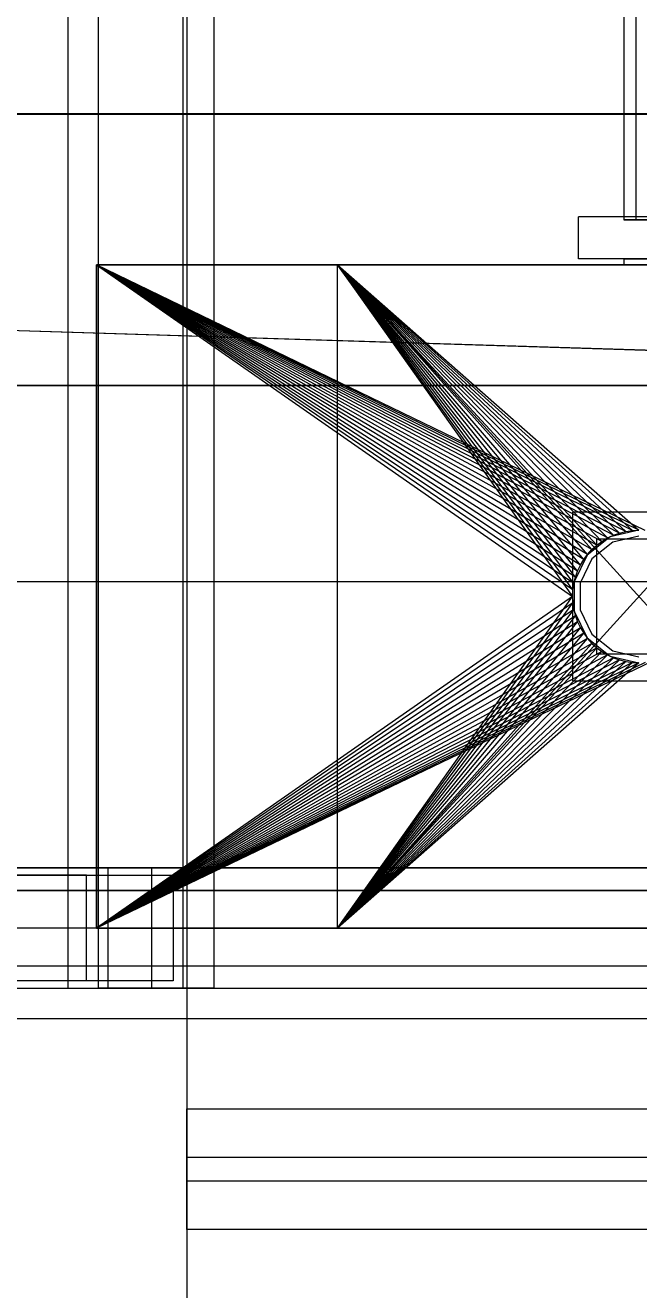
# Model space of a CAD drawing. Header units: millimetres. Extents: x -191664 to 191490, y -197311 to 10263.
# Drawn here: x 24724.6 to 24928.1, y -18550 to -18130.5 of the extents above; entities that cross this region are included whole.
import ezdxf

# ---------------------------------------------------------------- set-up
doc = ezdxf.new("R2010")
doc.units = ezdxf.units.MM
for name, color, linetype, lineweight in [('COTAS_INSTALACION_P', 30, 'Continuous', 0), ('COTAS_O', 1, 'Continuous', 0), ('COTAS_USUARIO', 1, 'Continuous', 0), ('superior_briquetadora', 7, 'Continuous', 0), ('superior_C02', 7, 'Continuous', 0)]:
    doc.layers.add(name, color=color, linetype=linetype, lineweight=lineweight)
doc.dimstyles.new('PLANTA_100', dxfattribs={"dimtxt": 250, "dimasz": 150, "dimexe": 150, "dimexo": 80, "dimgap": 100, "dimtad": 1, "dimtih": 1, "dimtoh": 1, "dimdec": 1, "dimdsep": 46, "dimcen": 0.09, "dimclrd": 1, "dimclre": 1, "dimclrt": 1, "dimadec": 0, "dimazin": 0, "dimtfac": 1, "dimtdec": 4, "dimtofl": 0, "dimtmove": 0, "dimatfit": 3, "dimfxl": 1, "dimtolj": 1, "dimtzin": 0, "dimarcsym": 0})

# ---------------------------------------------------------------- blocks, each defined once
blk = doc.blocks.new('*D5')
at = {"layer": 'COTAS_INSTALACION_P', "color": 1, "lineweight": -2, "transparency": 16777216}
for p, q in [((-1000, -18080), (-1000, -25850)), ((60117.12, -18080), (60117.12, -25850)), ((-850, -25700), (59967.12, -25700))]:
    blk.add_line(p, q, dxfattribs=at)
at = {"layer": 'COTAS_INSTALACION_P', "color": 1, "transparency": 16777216}
for points in [[(-850, -25675), (-850, -25725), (-1000, -25700)], [(59967.12, -25675), (59967.12, -25725), (60117.12, -25700)]]:
    blk.add_solid(points, dxfattribs=at)
at = {"layer": 'Defpoints', "color": 0, "transparency": 16777216}
for p in [(-1000, -18000), (60117.12, -18000), (60117.12, -25700)]:
    blk.add_point(p, dxfattribs=at)
blk = doc.blocks.new('*D36')
at = {"layer": 'COTAS_O', "color": 1, "lineweight": -2, "transparency": 16777216}
for p, q in [((24708.19, -17510), (25578.19, -17510)), ((25428.19, -19330), (25428.19, -17660)), ((24708.19, -19480), (25578.19, -19480))]:
    blk.add_line(p, q, dxfattribs=at)
at = {"layer": 'COTAS_O', "color": 1, "transparency": 16777216}
for points in [[(25403.19, -17660), (25453.19, -17660), (25428.19, -17510)], [(25403.19, -19330), (25453.19, -19330), (25428.19, -19480)]]:
    blk.add_solid(points, dxfattribs=at)
at = {"layer": 'Defpoints', "color": 0, "transparency": 16777216}
for p in [(24628.19, -17510), (25428.19, -17510), (24628.19, -19480)]:
    blk.add_point(p, dxfattribs=at)
blk = doc.blocks.new('*D102')
at = {"layer": 'COTAS_USUARIO', "color": 1, "lineweight": -2, "transparency": 16777216}
for p, q in [((24128.19, -17650), (24128.19, -17500)), ((25248.19, -17800), (23978.19, -17800)), ((25248.19, -18160), (23978.19, -18160)), ((24128.19, -18310), (24128.19, -18460))]:
    blk.add_line(p, q, dxfattribs=at)
at = {"layer": 'COTAS_USUARIO', "color": 1, "transparency": 16777216}
for points in [[(24103.19, -17650), (24153.19, -17650), (24128.19, -17800)], [(24103.19, -18310), (24153.19, -18310), (24128.19, -18160)]]:
    blk.add_solid(points, dxfattribs=at)
at = {"layer": 'Defpoints', "color": 0, "transparency": 16777216}
for p in [(24128.19, -17800), (25328.19, -17800), (25328.19, -18160)]:
    blk.add_point(p, dxfattribs=at)

msp = doc.modelspace()

# ---------------------------------------------------------------- linework, layer by layer
at = {"layer": 'superior_briquetadora', "color": 251, "true_color": 0x53616b}
for p, q in [((24778.19, -17660), (24778.19, -19330)), ((24628.19, -18315), (26828.19, -18315)), ((24628.19, -18315), (24778.19, -18315)), ((24778.19, -18315), (24778.19, -18430)), ((26828.19, -18430), (24628.19, -18430)), ((24778.19, -18430), (24628.19, -18430)), ((24628.19, -18460), (26828.19, -18460)), ((24778.19, -18530), (24778.19, -18490)), ((24778.19, -18490), (26678.19, -18490)), ((24778.19, -18514), (24778.19, -18506)), ((24778.19, -18506), (26678.19, -18506)), ((26678.19, -18514), (24778.19, -18514)), ((26678.19, -18530), (24778.19, -18530))]:
    msp.add_line(p, q, dxfattribs=at)
at = {"layer": 'superior_briquetadora', "color": 9, "true_color": 0xb9c3c2}
for p, q in [((24923.19, -17805), (24923.19, -18195)), ((24927.19, -17805), (24927.19, -18195)), ((24923.19, -17816), (24923.19, -18194)), ((24908.19, -18208), (24908.19, -18194)), ((24988.19, -18194), (24908.19, -18194)), ((24925.66, -18194), (24923.19, -18194)), ((24927.19, -18195), (24923.19, -18195)), ((24923.19, -18195), (25013.19, -18195)), ((24932.6, -18194), (24925.66, -18194)), ((25017.19, -18195), (24927.19, -18195)), ((24748.19, -18210), (24828.19, -18210)), ((24757.6, -18210), (24748.19, -18210)), ((24748.19, -18210), (25028.19, -18210)), ((24748.19, -18210), (25228.19, -18210)), ((24748.19, -18430), (24748.19, -18210)), ((24748.19, -18210), (24748.19, -18223.45)), ((24748.19, -18210), (24906.19, -18320)), ((24906.29, -18317.84), (24748.19, -18210)), ((24906.61, -18315.71), (24748.19, -18210)), ((24907.13, -18313.61), (24748.19, -18210)), ((24907.86, -18311.58), (24748.19, -18210)), ((24908.78, -18309.63), (24748.19, -18210)), ((24909.89, -18307.78), (24748.19, -18210)), ((24911.18, -18306.04), (24748.19, -18210)), ((24912.63, -18304.44), (24748.19, -18210)), ((24914.23, -18302.99), (24748.19, -18210)), ((24915.96, -18301.71), (24748.19, -18210)), ((24917.82, -18300.6), (24748.19, -18210)), ((24919.77, -18299.67), (24748.19, -18210)), ((24921.8, -18298.95), (24748.19, -18210)), ((24923.89, -18298.42), (24748.19, -18210)), ((24926.03, -18298.11), (24748.19, -18210)), ((24928.19, -18298), (24748.19, -18210)), ((24930.34, -18298.11), (24748.19, -18210)), ((24748.19, -18210), (26708.19, -18210)), ((24758.58, -18210), (24757.6, -18210)), ((24757.6, -18210), (24828.19, -18210)), ((24765.09, -18210), (24758.58, -18210)), ((24758.58, -18210), (24828.19, -18210)), ((24828.19, -18210), (24765.09, -18210)), ((24807.36, -18210), (24765.09, -18210)), ((25028.19, -18210), (24807.36, -18210)), ((24832.19, -18210), (24807.36, -18210)), ((24828.19, -18430), (24828.19, -18210)), ((24828.19, -18210), (25028.19, -18210)), ((24828.19, -18210), (24906.19, -18320)), ((24828.19, -18210), (24917.82, -18300.6)), ((24915.96, -18301.71), (24828.19, -18210)), ((24914.23, -18302.99), (24828.19, -18210)), ((24912.63, -18304.44), (24828.19, -18210)), ((24911.18, -18306.04), (24828.19, -18210)), ((24909.89, -18307.78), (24828.19, -18210)), ((24908.78, -18309.63), (24828.19, -18210)), ((24907.86, -18311.58), (24828.19, -18210)), ((24907.13, -18313.61), (24828.19, -18210)), ((24906.61, -18315.71), (24828.19, -18210)), ((24906.29, -18317.84), (24828.19, -18210)), ((24828.19, -18210), (24919.77, -18299.67)), ((24828.19, -18210), (24921.8, -18298.95)), ((24828.19, -18210), (24923.89, -18298.42)), ((24828.19, -18210), (24926.03, -18298.11)), ((24828.19, -18210), (24928.19, -18298)), ((24828.19, -18430), (25028.19, -18210)), ((24828.19, -18210), (25028.19, -18430)), ((25108.19, -18210), (24832.19, -18210)), ((25121.52, -18210), (24832.19, -18210)), ((24988.19, -18208), (24908.19, -18208)), ((24923.19, -18208), (24925.66, -18208)), ((24923.19, -18208), (24923.19, -18210)), ((24923.19, -18210), (24925.66, -18210)), ((24925.66, -18208), (24932.6, -18208)), ((24925.66, -18210), (24932.6, -18210)), ((24748.19, -18223.45), (24748.19, -18430)), ((24950.19, -18292), (24906.19, -18292)), ((24906.19, -18292), (24906.19, -18348)), ((24928.19, -18298), (24918.64, -18300.18)), ((24921.8, -18298.95), (24923.89, -18298.42)), ((24923.89, -18298.42), (24926.03, -18298.11)), ((24926.03, -18298.11), (24928.19, -18298)), ((24918.64, -18300.18), (24910.99, -18306.28)), ((24919.51, -18301.98), (24912.55, -18307.53)), ((24914.19, -18301), (24914.19, -18339)), ((24942.19, -18301), (24914.19, -18301)), ((24914.23, -18302.99), (24915.96, -18301.71)), ((24915.96, -18301.71), (24917.82, -18300.6)), ((24917.82, -18300.6), (24919.77, -18299.67)), ((24928.19, -18300), (24919.51, -18301.98)), ((24919.77, -18299.67), (24921.8, -18298.95)), ((24910.99, -18306.28), (24906.74, -18315.1)), ((24909.89, -18307.78), (24911.18, -18306.04)), ((24911.18, -18306.04), (24912.63, -18304.44)), ((24912.63, -18304.44), (24914.23, -18302.99)), ((24907.86, -18311.58), (24908.78, -18309.63)), ((24912.55, -18307.53), (24908.69, -18315.55)), ((24908.78, -18309.63), (24909.89, -18307.78)), ((24906.61, -18315.71), (24907.13, -18313.61)), ((24906.74, -18315.1), (24906.74, -18324.9)), ((24907.13, -18313.61), (24907.86, -18311.58)), ((24906.19, -18320), (24906.29, -18317.84)), ((24906.29, -18317.84), (24906.61, -18315.71)), ((24908.69, -18315.55), (24908.69, -18324.45)), ((24906.19, -18320), (24748.19, -18430)), ((24906.29, -18322.16), (24748.19, -18430)), ((24828.19, -18430), (24906.19, -18320)), ((24828.19, -18430), (24906.29, -18322.16)), ((24906.19, -18320), (24906.29, -18322.16)), ((24906.29, -18322.16), (24906.61, -18324.29)), ((24906.61, -18324.29), (24748.19, -18430)), ((24907.13, -18326.39), (24748.19, -18430)), ((24828.19, -18430), (24906.61, -18324.29)), ((24828.19, -18430), (24907.13, -18326.39)), ((24906.61, -18324.29), (24907.13, -18326.39)), ((24906.74, -18324.9), (24910.99, -18333.72)), ((24907.13, -18326.39), (24907.86, -18328.42)), ((24908.69, -18324.45), (24912.55, -18332.47)), ((24907.86, -18328.42), (24748.19, -18430)), ((24908.78, -18330.37), (24748.19, -18430)), ((24828.19, -18430), (24907.86, -18328.42)), ((24828.19, -18430), (24908.78, -18330.37)), ((24907.86, -18328.42), (24908.78, -18330.37)), ((24908.78, -18330.37), (24909.89, -18332.22)), ((24909.89, -18332.22), (24748.19, -18430)), ((24911.18, -18333.96), (24748.19, -18430)), ((24912.63, -18335.56), (24748.19, -18430)), ((24828.19, -18430), (24909.89, -18332.22)), ((24828.19, -18430), (24911.18, -18333.96)), ((24828.19, -18430), (24912.63, -18335.56)), ((24909.89, -18332.22), (24911.18, -18333.96)), ((24910.99, -18333.72), (24918.64, -18339.82)), ((24911.18, -18333.96), (24912.63, -18335.56)), ((24912.55, -18332.47), (24919.51, -18338.02)), ((24912.63, -18335.56), (24914.23, -18337.01)), ((24914.23, -18337.01), (24748.19, -18430)), ((24915.96, -18338.29), (24748.19, -18430)), ((24917.82, -18339.4), (24748.19, -18430)), ((24919.77, -18340.33), (24748.19, -18430)), ((24914.23, -18337.01), (24828.19, -18430)), ((24915.96, -18338.29), (24828.19, -18430)), ((24917.82, -18339.4), (24828.19, -18430)), ((24919.77, -18340.33), (24828.19, -18430)), ((24914.19, -18339), (24942.19, -18339)), ((24914.23, -18337.01), (24915.96, -18338.29)), ((24915.96, -18338.29), (24917.82, -18339.4)), ((24917.82, -18339.4), (24919.77, -18340.33)), ((24918.64, -18339.82), (24928.19, -18342)), ((24919.51, -18338.02), (24928.19, -18340)), ((24919.77, -18340.33), (24921.8, -18341.05)), ((24921.8, -18341.05), (24748.19, -18430)), ((24932.48, -18341.58), (24748.19, -18430)), ((24923.89, -18341.58), (24748.19, -18430)), ((24930.34, -18341.89), (24748.19, -18430)), ((24926.03, -18341.89), (24748.19, -18430)), ((24928.19, -18342), (24748.19, -18430)), ((24921.8, -18341.05), (24828.19, -18430)), ((24923.89, -18341.58), (24828.19, -18430)), ((24926.03, -18341.89), (24828.19, -18430)), ((24928.19, -18342), (24828.19, -18430)), ((24921.8, -18341.05), (24923.89, -18341.58)), ((24923.89, -18341.58), (24926.03, -18341.89)), ((24926.03, -18341.89), (24928.19, -18342)), ((24906.19, -18348), (24950.19, -18348)), ((24748.19, -18430), (25028.19, -18430)), ((25228.19, -18430), (24748.19, -18430)), ((24748.19, -18430), (24828.19, -18430)), ((24748.19, -18430), (24757.6, -18430)), ((26708.19, -18430), (24748.19, -18430)), ((24828.19, -18430), (24757.6, -18430)), ((24757.6, -18430), (24758.58, -18430)), ((24828.19, -18430), (24758.58, -18430)), ((24758.58, -18430), (24765.09, -18430)), ((24828.19, -18430), (24765.09, -18430)), ((24765.09, -18430), (24807.36, -18430)), ((25028.19, -18430), (24807.36, -18430)), ((24807.36, -18430), (24832.19, -18430)), ((25028.19, -18430), (24828.19, -18430)), ((24832.19, -18430), (25108.19, -18430)), ((24832.19, -18430), (26334.85, -18430))]:
    msp.add_line(p, q, dxfattribs=at)
at = {"layer": 'superior_C02', "color": 139, "true_color": 0x354b57}
for p, q in [((24738.7, -17550), (24738.7, -18450)), ((24748.93, -18450), (24748.93, -17550)), ((24776.96, -18450), (24776.96, -17550)), ((24787.19, -17550), (24787.19, -18450)), ((24751.99, -18410), (23604.38, -18410)), ((23618.99, -18410), (24766.6, -18410)), ((25023.07, -18410), (24697.92, -18410)), ((24709.61, -18410), (25034.76, -18410)), ((24751.99, -18410), (24751.99, -18450)), ((24766.6, -18410), (24751.99, -18410)), ((25077.14, -18410), (24751.99, -18410)), ((24766.6, -18450), (24766.6, -18410)), ((24766.6, -18410), (25091.75, -18410)), ((24744.95, -18412.5), (24689.42, -18412.5)), ((24718.11, -18412.5), (24773.64, -18412.5)), ((24744.95, -18447.5), (24744.95, -18412.5)), ((24744.95, -18412.5), (24773.64, -18412.5)), ((24773.64, -18412.5), (24773.64, -18447.5)), ((24700.59, -18417.5), (25081.28, -18417.5)), ((25087.62, -18417.5), (24706.93, -18417.5)), ((24700.59, -18442.5), (25081.28, -18442.5)), ((24706.93, -18442.5), (25087.62, -18442.5)), ((24744.95, -18447.5), (24689.42, -18447.5)), ((24773.64, -18447.5), (24718.11, -18447.5)), ((24773.64, -18447.5), (24744.95, -18447.5)), ((23604.38, -18450), (24751.99, -18450)), ((23618.99, -18450), (24766.6, -18450)), ((24697.92, -18450), (25023.07, -18450)), ((24709.61, -18450), (25034.76, -18450)), ((24738.7, -18450), (24776.96, -18450)), ((24738.7, -18450), (24748.93, -18450)), ((24787.19, -18450), (24748.93, -18450)), ((24751.99, -18450), (24766.6, -18450)), ((24751.99, -18450), (25077.14, -18450)), ((24766.6, -18450), (25091.75, -18450)), ((24787.19, -18450), (24776.96, -18450))]:
    msp.add_line(p, q, dxfattribs=at)
at = {"layer": 'superior_C02', "color": 139, "true_color": 0x345e4e}
for p, q in [((25304.13, -18250), (24609.26, -18228.3)), ((24611.01, -18228.3), (25305.87, -18250))]:
    msp.add_line(p, q, dxfattribs=at)
at = {"layer": 'superior_C02', "color": 251, "true_color": 0x586d65}
for p, q in [((25411.09, -18250), (16335.43, -18250)), ((16336.9, -18250), (25412.56, -18250))]:
    msp.add_line(p, q, dxfattribs=at)

# ---------------------------------------------------------------- dimensions: what is measured, and where the dimension line sits
at = {"layer": 'COTAS_INSTALACION_P'}
dim = msp.add_aligned_dim(p1=(-1000, -18000), p2=(60117.12, -18000), distance=-7700, text='<> P', dimstyle='PLANTA_100', dxfattribs=at)
dim.commit()
dim.dimension.update_dxf_attribs({"geometry": '*D5', "text_midpoint": (29558.56, -25700)})
at = {"layer": 'COTAS_O'}
dim = msp.add_aligned_dim(p1=(24628.19, -19480), p2=(24628.19, -17510), distance=-800, text='<> O', dimstyle='PLANTA_100', dxfattribs=at)
dim.commit()
dim.dimension.update_dxf_attribs({"geometry": '*D36', "text_midpoint": (25428.19, -18495)})
at = {"layer": 'COTAS_USUARIO'}
dim = msp.add_aligned_dim(p1=(25328.19, -18160), p2=(25328.19, -17800), distance=1200, dimstyle='PLANTA_100', dxfattribs=at)
dim.commit()
dim.dimension.update_dxf_attribs({"geometry": '*D102', "text_midpoint": (24128.19, -17980)})

doc.saveas('drawing.dxf')
